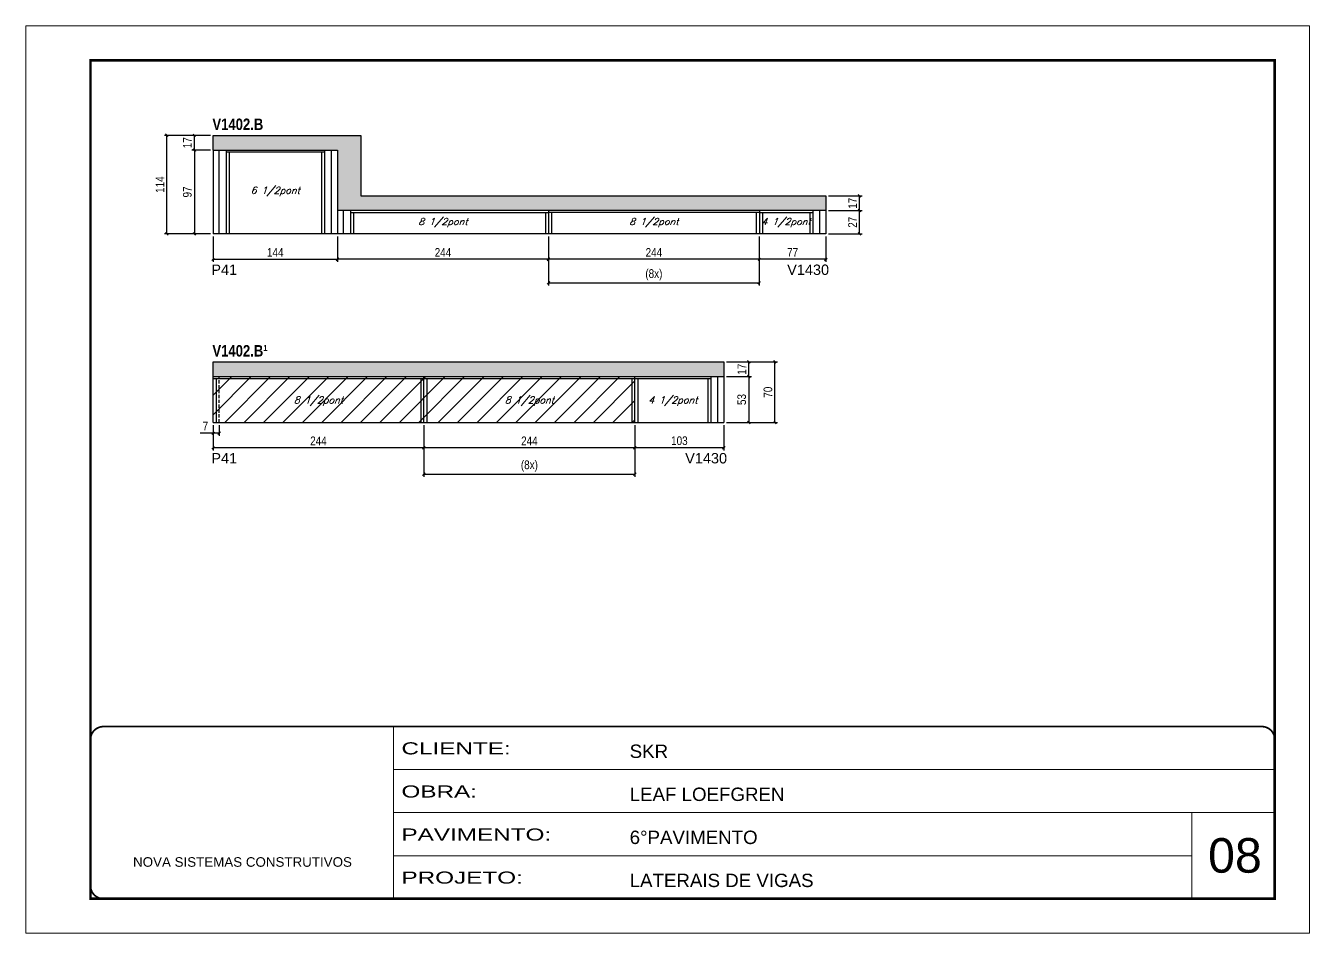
# Model space of a CAD drawing. Extents: x 3309 to 9563, y -2522 to 14608.
# Drawn here: x 8078 to 9563, y 12409 to 13459 of the extents above; entities that cross this region are included whole.
import ezdxf

# ---------------------------------------------------------------- set-up
doc = ezdxf.new("R2010")
doc.units = 0
for name, pattern in [('CONTINUO', [0]), ('DASHED', [0.75, 0.5, -0.25]), ('HIDDEN', [0.375, 0.25, -0.125])]:
    doc.linetypes.add(name, pattern=pattern)
for name, color, linetype in [('5', 5, 'Continuous'), ('COTA', 241, 'Continuous'), ('NOMENCLATURA', 7, 'Continuous'), ('Painéis', 200, 'Continuous'), ('SARR_2.2x7', 40, 'Continuous'), ('SARR_3.5x7', 81, 'Continuous'), ('texto', 7, 'Continuous')]:
    doc.layers.add(name, color=color, linetype=linetype)
for name, color, linetype, lineweight in [('CARIMBO', 255, 'Continuous', 9), ('Folhas', 255, 'Continuous', 9), ('Hachura', 251, 'Continuous', 9), ('SARRAFO DE PRESSAO', 251, 'DASHED', 9)]:
    doc.layers.add(name, color=color, linetype=linetype, lineweight=lineweight)
doc.styles.add('ARIAL', font='arial.ttf')
doc.styles.add('COTA TECNICA', font='techl___.ttf', dxfattribs={"height": 10})
doc.styles.add('Romans', font='romans.shx')
doc.styles.get("Standard").update_dxf_attribs({"font": 'arial.ttf'})
doc.styles.add('TECNICA', font='techb___.ttf', dxfattribs={"height": 10})
doc.styles.add('Tecnologia', font='')
doc.styles.get('Tecnologia').set_extended_font_data('Forgotten Futurist')
doc.dimstyles.new('PAINEL', dxfattribs={"dimtxt": 10, "dimasz": 3, "dimexe": 3, "dimexo": 3, "dimgap": 3, "dimtad": 1, "dimdec": 1, "dimzin": 12, "dimdsep": 46, "dimtxsty": 'COTA TECNICA', "dimblk1": 'OBLIQUE', "dimblk2": 'OBLIQUE', "dimsah": 1, "dimcen": 0.9, "dimclrd": 4, "dimclre": 4, "dimclrt": 240, "dimadec": 1, "dimazin": 3, "dimtfac": 1, "dimtdec": 1, "dimtmove": 0, "dimatfit": 3, "dimfxl": 1, "dimtolj": 1, "dimtzin": 12, "dimarcsym": 0})

# ---------------------------------------------------------------- blocks, each defined once
blk = doc.blocks.new('9999999999')
at = {"color": 30, "linetype": 'CONTINUO'}
for p, q in [((98564.6, 34230.2), (98564.6, 34429.4)), ((98564.6, 34379.6), (99584, 34379.6)), ((98564.6, 34329.8), (99488, 34329.8)), ((99584, 34329.8), (99488, 34329.8)), ((99488, 34329.8), (99488, 34230.2)), ((98564.6, 34280), (99488, 34280))]:
    blk.add_line(p, q, dxfattribs=at)
at = {"color": 30, "linetype": 'CONTINUO', "const_width": 2}
blk.add_lwpolyline([(99584, 34230.2), (99584, 34414.4, 0.414214), (99569, 34429.4), (98229, 34429.4, 0.414214), (98214, 34414.4), (98214, 34245.2, 0.414214), (98229, 34230.2), (99584, 34230.2)], format="xyb", dxfattribs=at)
at = {"layer": 'Folhas'}
blk.add_lwpolyline([(98139, 34190.2), (99624, 34190.2), (99624, 35240.2), (98139, 35240.2)], close=True, dxfattribs=at)
at = {"layer": 'Folhas', "color": 30, "const_width": 3}
blk.add_lwpolyline([(98214, 34230.2), (99584, 34230.2), (99584, 35200.2), (98214, 35200.2)], close=True, dxfattribs=at)
at = {"color": 7, "linetype": 'Continuous', "ltscale": 5, "style": 'ARIAL'}
for s, height, p in [('SKR', 15.48, (98837.7, 34393.1)), ('LEAF LOEFGREN', 15.483, (98837.7, 34343.3)), ('6°PAVIMENTO', 15.483, (98837.7, 34293.5)), ('NOVA SISTEMAS CONSTRUTIVOS', 11.059, (98263.2, 34267.2)), ('LATERAIS DE VIGAS', 15.483, (98837.7, 34243.7))]:
    blk.add_text(s, height=height, dxfattribs=at).set_placement(p)
at = {"layer": 'Folhas', "color": 7, "style": 'Tecnologia', "width": 1.5}
for s, p in [('CLIENTE:', (98573.7, 34397.2)), ('OBRA:', (98573.7, 34347.3)), ('PAVIMENTO:', (98573.7, 34297.5)), ('PROJETO:', (98573.7, 34247.7))]:
    blk.add_text(s, height=14, dxfattribs=at).set_placement(p)
blk = doc.blocks.new('_Oblique')
at = {"color": 0, "linetype": 'ByBlock', "lineweight": -2}
blk.add_line((-0.5, -0.5), (0.5, 0.5), dxfattribs=at)
blk = doc.blocks.new('*D1690')
at = {"layer": 'COTA', "color": 4, "lineweight": -2, "transparency": 16777216}
for p, q in [((8291.6, 13315.4), (8270, 13315.4)), ((8273, 13315.4), (8273, 13218.4)), ((8291.6, 13218.4), (8270, 13218.4))]:
    blk.add_line(p, q, dxfattribs=at)
at = {"layer": 'Defpoints', "color": 0, "transparency": 16777216}
for p in [(8294.6, 13315.4), (8273, 13218.4), (8294.6, 13218.4)]:
    blk.add_point(p, dxfattribs=at)
at = {"layer": 'COTA', "color": 4, "lineweight": -2, "transparency": 16777216, "xscale": 3, "yscale": 3, "zscale": 3}
for p, rotation in [((8273, 13315.4), 90), ((8273, 13218.4), 270)]:
    blk.add_blockref('_Oblique', p, dxfattribs=dict(at, rotation=rotation))
at = {"layer": 'COTA', "color": 240, "transparency": 16777216, "insert": (8264.9, 13266.9), "char_height": 10, "attachment_point": 5, "rotation": 90, "style": 'COTA TECNICA'}
blk.add_mtext('\\A1;97', dxfattribs=at)
blk = doc.blocks.new('*D1691')
at = {"layer": 'COTA', "color": 4, "lineweight": -2, "transparency": 16777216}
for p, q in [((8291.6, 13332.4), (8270, 13332.4)), ((8273, 13315.4), (8273, 13332.4)), ((8291.6, 13315.4), (8270, 13315.4))]:
    blk.add_line(p, q, dxfattribs=at)
at = {"layer": 'Defpoints', "color": 0, "transparency": 16777216}
for p in [(8273, 13332.4), (8294.6, 13332.4), (8294.6, 13315.4)]:
    blk.add_point(p, dxfattribs=at)
at = {"layer": 'COTA', "color": 4, "lineweight": -2, "transparency": 16777216, "xscale": 3, "yscale": 3, "zscale": 3}
for p, rotation in [((8273, 13332.4), 90), ((8273, 13315.4), 270)]:
    blk.add_blockref('_Oblique', p, dxfattribs=dict(at, rotation=rotation))
at = {"layer": 'COTA', "color": 240, "transparency": 16777216, "insert": (8264.9, 13323.9), "char_height": 10, "attachment_point": 5, "rotation": 90, "style": 'COTA TECNICA'}
blk.add_mtext('\\A1;17', dxfattribs=at)
blk = doc.blocks.new('*D1692')
at = {"layer": 'COTA', "color": 4, "lineweight": -2, "transparency": 16777216}
for p, q in [((8926.6, 13215.4), (8926.6, 13186)), ((9003.6, 13215.4), (9003.6, 13186)), ((9003.6, 13189), (8926.6, 13189))]:
    blk.add_line(p, q, dxfattribs=at)
at = {"layer": 'Defpoints', "color": 0, "transparency": 16777216}
for p in [(8926.6, 13218.4), (9003.6, 13218.4), (8926.6, 13189)]:
    blk.add_point(p, dxfattribs=at)
at = {"layer": 'COTA', "color": 4, "lineweight": -2, "transparency": 16777216, "xscale": 3, "yscale": 3, "zscale": 3, "rotation": 180}
blk.add_blockref('_Oblique', (8926.6, 13189), dxfattribs=at)
at = {"layer": 'COTA', "color": 4, "lineweight": -2, "transparency": 16777216, "xscale": 3, "yscale": 3, "zscale": 3}
blk.add_blockref('_Oblique', (9003.6, 13189), dxfattribs=at)
at = {"layer": 'COTA', "color": 240, "transparency": 16777216, "insert": (8965.1, 13197), "char_height": 10, "attachment_point": 5, "style": 'COTA TECNICA'}
blk.add_mtext('\\A1;77', dxfattribs=at)
blk = doc.blocks.new('*D1693')
at = {"layer": 'COTA', "color": 4, "lineweight": -2, "transparency": 16777216}
for p, q in [((8438.6, 13215.4), (8438.6, 13186)), ((8682.6, 13215.4), (8682.6, 13186)), ((8682.6, 13189), (8438.6, 13189))]:
    blk.add_line(p, q, dxfattribs=at)
at = {"layer": 'Defpoints', "color": 0, "transparency": 16777216}
for p in [(8438.6, 13218.4), (8682.6, 13218.4), (8438.6, 13189)]:
    blk.add_point(p, dxfattribs=at)
at = {"layer": 'COTA', "color": 4, "lineweight": -2, "transparency": 16777216, "xscale": 3, "yscale": 3, "zscale": 3, "rotation": 180}
blk.add_blockref('_Oblique', (8438.6, 13189), dxfattribs=at)
at = {"layer": 'COTA', "color": 4, "lineweight": -2, "transparency": 16777216, "xscale": 3, "yscale": 3, "zscale": 3}
blk.add_blockref('_Oblique', (8682.6, 13189), dxfattribs=at)
at = {"layer": 'COTA', "color": 240, "transparency": 16777216, "insert": (8560.6, 13197), "char_height": 10, "attachment_point": 5, "style": 'COTA TECNICA'}
blk.add_mtext('\\A1;244', dxfattribs=at)
blk = doc.blocks.new('*D1694')
at = {"layer": 'COTA', "color": 4, "lineweight": -2, "transparency": 16777216}
for p, q in [((8682.6, 13215.4), (8682.6, 13186)), ((8926.6, 13215.4), (8926.6, 13186)), ((8926.6, 13189), (8682.6, 13189))]:
    blk.add_line(p, q, dxfattribs=at)
at = {"layer": 'Defpoints', "color": 0, "transparency": 16777216}
for p in [(8682.6, 13218.4), (8926.6, 13218.4), (8682.6, 13189)]:
    blk.add_point(p, dxfattribs=at)
at = {"layer": 'COTA', "color": 4, "lineweight": -2, "transparency": 16777216, "xscale": 3, "yscale": 3, "zscale": 3, "rotation": 180}
blk.add_blockref('_Oblique', (8682.6, 13189), dxfattribs=at)
at = {"layer": 'COTA', "color": 4, "lineweight": -2, "transparency": 16777216, "xscale": 3, "yscale": 3, "zscale": 3}
blk.add_blockref('_Oblique', (8926.6, 13189), dxfattribs=at)
at = {"layer": 'COTA', "color": 240, "transparency": 16777216, "insert": (8804.6, 13197), "char_height": 10, "attachment_point": 5, "style": 'COTA TECNICA'}
blk.add_mtext('\\A1;244', dxfattribs=at)
blk = doc.blocks.new('*D1695')
at = {"layer": 'COTA', "color": 4, "lineweight": -2, "transparency": 16777216}
for p, q in [((8682.6, 13215.4), (8682.6, 13158.8)), ((8926.6, 13215.4), (8926.6, 13158.8)), ((8682.6, 13161.8), (8926.6, 13161.8))]:
    blk.add_line(p, q, dxfattribs=at)
at = {"layer": 'Defpoints', "color": 0, "transparency": 16777216}
for p in [(8682.6, 13218.4), (8926.6, 13218.4), (8926.6, 13161.8)]:
    blk.add_point(p, dxfattribs=at)
at = {"layer": 'COTA', "color": 4, "lineweight": -2, "transparency": 16777216, "xscale": 3, "yscale": 3, "zscale": 3, "rotation": 180}
blk.add_blockref('_Oblique', (8682.6, 13161.8), dxfattribs=at)
at = {"layer": 'COTA', "color": 4, "lineweight": -2, "transparency": 16777216, "xscale": 3, "yscale": 3, "zscale": 3}
blk.add_blockref('_Oblique', (8926.6, 13161.8), dxfattribs=at)
at = {"layer": 'COTA', "color": 240, "transparency": 16777216, "insert": (8804.6, 13171), "char_height": 10, "attachment_point": 5, "style": 'COTA TECNICA'}
blk.add_mtext('\\A1;(8x)', dxfattribs=at)
blk = doc.blocks.new('*D1696')
at = {"layer": 'COTA', "color": 4, "lineweight": -2, "transparency": 16777216}
for p, q in [((8294.6, 13215.4), (8294.6, 13186)), ((8438.6, 13215.4), (8438.6, 13186)), ((8294.6, 13189), (8438.6, 13189))]:
    blk.add_line(p, q, dxfattribs=at)
at = {"layer": 'Defpoints', "color": 0, "transparency": 16777216}
for p in [(8294.6, 13218.4), (8438.6, 13218.4), (8438.6, 13189)]:
    blk.add_point(p, dxfattribs=at)
at = {"layer": 'COTA', "color": 4, "lineweight": -2, "transparency": 16777216, "xscale": 3, "yscale": 3, "zscale": 3, "rotation": 180}
blk.add_blockref('_Oblique', (8294.6, 13189), dxfattribs=at)
at = {"layer": 'COTA', "color": 4, "lineweight": -2, "transparency": 16777216, "xscale": 3, "yscale": 3, "zscale": 3}
blk.add_blockref('_Oblique', (8438.6, 13189), dxfattribs=at)
at = {"layer": 'COTA', "color": 240, "transparency": 16777216, "insert": (8366.6, 13197), "char_height": 10, "attachment_point": 5, "style": 'COTA TECNICA'}
blk.add_mtext('\\A1;144', dxfattribs=at)
blk = doc.blocks.new('*D1697')
at = {"layer": 'COTA', "color": 4, "lineweight": -2, "transparency": 16777216}
for p, q in [((9006.6, 13245.4), (9045.6, 13245.4)), ((9042.6, 13218.4), (9042.6, 13245.4)), ((9006.6, 13218.4), (9045.6, 13218.4))]:
    blk.add_line(p, q, dxfattribs=at)
at = {"layer": 'Defpoints', "color": 0, "transparency": 16777216}
for p in [(9003.6, 13245.4), (9042.6, 13245.4), (9003.6, 13218.4)]:
    blk.add_point(p, dxfattribs=at)
at = {"layer": 'COTA', "color": 4, "lineweight": -2, "transparency": 16777216, "xscale": 3, "yscale": 3, "zscale": 3}
for p, rotation in [((9042.6, 13245.4), 90), ((9042.6, 13218.4), 270)]:
    blk.add_blockref('_Oblique', p, dxfattribs=dict(at, rotation=rotation))
at = {"layer": 'COTA', "color": 240, "transparency": 16777216, "insert": (9034.5, 13231.9), "char_height": 10, "attachment_point": 5, "rotation": 90, "style": 'COTA TECNICA'}
blk.add_mtext('\\A1;27', dxfattribs=at)
blk = doc.blocks.new('*D1698')
at = {"layer": 'COTA', "color": 4, "lineweight": -2, "transparency": 16777216}
for p, q in [((9006.6, 13262.4), (9045.6, 13262.4)), ((9042.6, 13245.4), (9042.6, 13262.4)), ((9006.6, 13245.4), (9045.6, 13245.4))]:
    blk.add_line(p, q, dxfattribs=at)
at = {"layer": 'Defpoints', "color": 0, "transparency": 16777216}
for p in [(9003.6, 13262.4), (9042.6, 13262.4), (9003.6, 13245.4)]:
    blk.add_point(p, dxfattribs=at)
at = {"layer": 'COTA', "color": 4, "lineweight": -2, "transparency": 16777216, "xscale": 3, "yscale": 3, "zscale": 3}
for p, rotation in [((9042.6, 13262.4), 90), ((9042.6, 13245.4), 270)]:
    blk.add_blockref('_Oblique', p, dxfattribs=dict(at, rotation=rotation))
at = {"layer": 'COTA', "color": 240, "transparency": 16777216, "insert": (9034.5, 13253.9), "char_height": 10, "attachment_point": 5, "rotation": 90, "style": 'COTA TECNICA'}
blk.add_mtext('\\A1;17', dxfattribs=at)
blk = doc.blocks.new('*D1699')
at = {"layer": 'COTA', "color": 4, "lineweight": -2, "transparency": 16777216}
for p, q in [((8782.6, 12997.3), (8782.6, 12967.9)), ((8885.6, 12997.3), (8885.6, 12967.9)), ((8885.6, 12970.9), (8782.6, 12970.9))]:
    blk.add_line(p, q, dxfattribs=at)
at = {"layer": 'Defpoints', "color": 0, "transparency": 16777216}
for p in [(8782.6, 13000.3), (8885.6, 13000.3), (8782.6, 12970.9)]:
    blk.add_point(p, dxfattribs=at)
at = {"layer": 'COTA', "color": 4, "lineweight": -2, "transparency": 16777216, "xscale": 3, "yscale": 3, "zscale": 3, "rotation": 180}
blk.add_blockref('_Oblique', (8782.6, 12970.9), dxfattribs=at)
at = {"layer": 'COTA', "color": 4, "lineweight": -2, "transparency": 16777216, "xscale": 3, "yscale": 3, "zscale": 3}
blk.add_blockref('_Oblique', (8885.6, 12970.9), dxfattribs=at)
at = {"layer": 'COTA', "color": 240, "transparency": 16777216, "insert": (8834.1, 12979.1), "char_height": 10, "attachment_point": 5, "style": 'COTA TECNICA'}
blk.add_mtext('\\A1;103', dxfattribs=at)
blk = doc.blocks.new('*D1700')
at = {"layer": 'COTA', "color": 4, "lineweight": -2, "transparency": 16777216}
for p, q in [((8294.6, 12997.3), (8294.6, 12967.9)), ((8538.6, 12997.3), (8538.6, 12967.9)), ((8538.6, 12970.9), (8294.6, 12970.9))]:
    blk.add_line(p, q, dxfattribs=at)
at = {"layer": 'Defpoints', "color": 0, "transparency": 16777216}
for p in [(8294.6, 13000.3), (8538.6, 13000.3), (8294.6, 12970.9)]:
    blk.add_point(p, dxfattribs=at)
at = {"layer": 'COTA', "color": 4, "lineweight": -2, "transparency": 16777216, "xscale": 3, "yscale": 3, "zscale": 3, "rotation": 180}
blk.add_blockref('_Oblique', (8294.6, 12970.9), dxfattribs=at)
at = {"layer": 'COTA', "color": 4, "lineweight": -2, "transparency": 16777216, "xscale": 3, "yscale": 3, "zscale": 3}
blk.add_blockref('_Oblique', (8538.6, 12970.9), dxfattribs=at)
at = {"layer": 'COTA', "color": 240, "transparency": 16777216, "insert": (8416.6, 12979), "char_height": 10, "attachment_point": 5, "style": 'COTA TECNICA'}
blk.add_mtext('\\A1;244', dxfattribs=at)
blk = doc.blocks.new('*D1701')
at = {"layer": 'COTA', "color": 4, "lineweight": -2, "transparency": 16777216}
for p, q in [((8538.6, 12997.3), (8538.6, 12967.9)), ((8782.6, 12997.3), (8782.6, 12967.9)), ((8782.6, 12970.9), (8538.6, 12970.9))]:
    blk.add_line(p, q, dxfattribs=at)
at = {"layer": 'Defpoints', "color": 0, "transparency": 16777216}
for p in [(8538.6, 13000.3), (8782.6, 13000.3), (8538.6, 12970.9)]:
    blk.add_point(p, dxfattribs=at)
at = {"layer": 'COTA', "color": 4, "lineweight": -2, "transparency": 16777216, "xscale": 3, "yscale": 3, "zscale": 3, "rotation": 180}
blk.add_blockref('_Oblique', (8538.6, 12970.9), dxfattribs=at)
at = {"layer": 'COTA', "color": 4, "lineweight": -2, "transparency": 16777216, "xscale": 3, "yscale": 3, "zscale": 3}
blk.add_blockref('_Oblique', (8782.6, 12970.9), dxfattribs=at)
at = {"layer": 'COTA', "color": 240, "transparency": 16777216, "insert": (8660.6, 12979), "char_height": 10, "attachment_point": 5, "style": 'COTA TECNICA'}
blk.add_mtext('\\A1;244', dxfattribs=at)
blk = doc.blocks.new('*D1703')
at = {"layer": 'COTA', "color": 4, "lineweight": -2, "transparency": 16777216}
for p, q in [((8888.6, 13070.3), (8947.7, 13070.3)), ((8944.7, 13000.3), (8944.7, 13070.3)), ((8888.6, 13000.3), (8947.7, 13000.3))]:
    blk.add_line(p, q, dxfattribs=at)
at = {"layer": 'Defpoints', "color": 0, "transparency": 16777216}
for p in [(8885.6, 13070.3), (8944.7, 13070.3), (8885.6, 13000.3)]:
    blk.add_point(p, dxfattribs=at)
at = {"layer": 'COTA', "color": 4, "lineweight": -2, "transparency": 16777216, "xscale": 3, "yscale": 3, "zscale": 3}
for p, rotation in [((8944.7, 13070.3), 90), ((8944.7, 13000.3), 270)]:
    blk.add_blockref('_Oblique', p, dxfattribs=dict(at, rotation=rotation))
at = {"layer": 'COTA', "color": 240, "transparency": 16777216, "insert": (8936.6, 13035.3), "char_height": 10, "attachment_point": 5, "rotation": 90, "style": 'COTA TECNICA'}
blk.add_mtext('\\A1;70', dxfattribs=at)
blk = doc.blocks.new('*D1704')
at = {"layer": 'COTA', "color": 4, "lineweight": -2, "transparency": 16777216}
for p, q in [((8888.6, 13053.3), (8917.4, 13053.3)), ((8914.4, 13053.3), (8914.4, 13000.3)), ((8888.6, 13000.3), (8917.4, 13000.3))]:
    blk.add_line(p, q, dxfattribs=at)
at = {"layer": 'Defpoints', "color": 0, "transparency": 16777216}
for p in [(8885.6, 13053.3), (8885.6, 13000.3), (8914.4, 13000.3)]:
    blk.add_point(p, dxfattribs=at)
at = {"layer": 'COTA', "color": 4, "lineweight": -2, "transparency": 16777216, "xscale": 3, "yscale": 3, "zscale": 3}
for p, rotation in [((8914.4, 13053.3), 90), ((8914.4, 13000.3), 270)]:
    blk.add_blockref('_Oblique', p, dxfattribs=dict(at, rotation=rotation))
at = {"layer": 'COTA', "color": 240, "transparency": 16777216, "insert": (8906.2, 13026.8), "char_height": 10, "attachment_point": 5, "rotation": 90, "style": 'COTA TECNICA'}
blk.add_mtext('\\A1;53', dxfattribs=at)
blk = doc.blocks.new('*D1702')
at = {"layer": 'COTA', "color": 4, "lineweight": -2, "transparency": 16777216}
for p, q in [((8888.6, 13070.3), (8917.4, 13070.3)), ((8914.4, 13053.3), (8914.4, 13070.3)), ((8888.6, 13053.3), (8917.4, 13053.3))]:
    blk.add_line(p, q, dxfattribs=at)
at = {"layer": 'Defpoints', "color": 0, "transparency": 16777216}
for p in [(8885.6, 13070.3), (8914.4, 13070.3), (8885.6, 13053.3)]:
    blk.add_point(p, dxfattribs=at)
at = {"layer": 'COTA', "color": 4, "lineweight": -2, "transparency": 16777216, "xscale": 3, "yscale": 3, "zscale": 3}
for p, rotation in [((8914.4, 13070.3), 90), ((8914.4, 13053.3), 270)]:
    blk.add_blockref('_Oblique', p, dxfattribs=dict(at, rotation=rotation))
at = {"layer": 'COTA', "color": 240, "transparency": 16777216, "insert": (8906.4, 13061.8), "char_height": 10, "attachment_point": 5, "rotation": 90, "style": 'COTA TECNICA'}
blk.add_mtext('\\A1;17', dxfattribs=at)
blk = doc.blocks.new('*D1705')
at = {"layer": 'COTA', "color": 4, "lineweight": -2, "transparency": 16777216}
for p, q in [((8294.6, 12997.3), (8294.6, 12984.9)), ((8301.6, 12997.3), (8301.6, 12984.9)), ((8294.6, 12987.9), (8279.9, 12987.9)), ((8301.6, 12987.9), (8294.6, 12987.9))]:
    blk.add_line(p, q, dxfattribs=at)
at = {"layer": 'Defpoints', "color": 0, "transparency": 16777216}
for p in [(8294.6, 13000.3), (8301.6, 13000.3), (8294.6, 12987.9)]:
    blk.add_point(p, dxfattribs=at)
at = {"layer": 'COTA', "color": 4, "lineweight": -2, "transparency": 16777216, "xscale": 3, "yscale": 3, "zscale": 3, "rotation": 180}
blk.add_blockref('_Oblique', (8294.6, 12987.9), dxfattribs=at)
at = {"layer": 'COTA', "color": 4, "lineweight": -2, "transparency": 16777216, "xscale": 3, "yscale": 3, "zscale": 3}
blk.add_blockref('_Oblique', (8301.6, 12987.9), dxfattribs=at)
at = {"layer": 'COTA', "color": 240, "transparency": 16777216, "insert": (8285.8, 12996), "char_height": 10, "attachment_point": 5, "style": 'COTA TECNICA'}
blk.add_mtext('\\A1;7', dxfattribs=at)
blk = doc.blocks.new('*D1706')
at = {"layer": 'COTA', "color": 4, "lineweight": -2, "transparency": 16777216}
for p, q in [((8538.6, 12997.3), (8538.6, 12937.5)), ((8782.6, 12997.3), (8782.6, 12937.5)), ((8538.6, 12940.5), (8782.6, 12940.5))]:
    blk.add_line(p, q, dxfattribs=at)
at = {"layer": 'Defpoints', "color": 0, "transparency": 16777216}
for p in [(8538.6, 13000.3), (8782.6, 13000.3), (8782.6, 12940.5)]:
    blk.add_point(p, dxfattribs=at)
at = {"layer": 'COTA', "color": 4, "lineweight": -2, "transparency": 16777216, "xscale": 3, "yscale": 3, "zscale": 3, "rotation": 180}
blk.add_blockref('_Oblique', (8538.6, 12940.5), dxfattribs=at)
at = {"layer": 'COTA', "color": 4, "lineweight": -2, "transparency": 16777216, "xscale": 3, "yscale": 3, "zscale": 3}
blk.add_blockref('_Oblique', (8782.6, 12940.5), dxfattribs=at)
at = {"layer": 'COTA', "color": 240, "transparency": 16777216, "insert": (8660.6, 12949.8), "char_height": 10, "attachment_point": 5, "style": 'COTA TECNICA'}
blk.add_mtext('\\A1;(8x)', dxfattribs=at)
blk = doc.blocks.new('*D1862')
at = {"layer": 'COTA', "color": 4, "lineweight": -2, "transparency": 16777216}
for p, q in [((8291.6, 13332.4), (8238.3, 13332.4)), ((8241.3, 13218.4), (8241.3, 13332.4)), ((8291.6, 13218.4), (8238.3, 13218.4))]:
    blk.add_line(p, q, dxfattribs=at)
at = {"layer": 'Defpoints', "color": 0, "transparency": 16777216}
for p in [(8241.3, 13332.4), (8294.6, 13332.4), (8294.6, 13218.4)]:
    blk.add_point(p, dxfattribs=at)
at = {"layer": 'COTA', "color": 4, "lineweight": -2, "transparency": 16777216, "xscale": 3, "yscale": 3, "zscale": 3}
for p, rotation in [((8241.3, 13332.4), 90), ((8241.3, 13218.4), 270)]:
    blk.add_blockref('_Oblique', p, dxfattribs=dict(at, rotation=rotation))
at = {"layer": 'COTA', "color": 240, "transparency": 16777216, "insert": (8233.3, 13275.4), "char_height": 10, "attachment_point": 5, "rotation": 90, "style": 'COTA TECNICA'}
blk.add_mtext('\\A1;114', dxfattribs=at)

msp = doc.modelspace()

# ---------------------------------------------------------------- hatches: boundary and pattern name
at = {"layer": 'COTA'}
h = msp.add_hatch(dxfattribs=at)
h.set_pattern_fill('AR-CONC', color=256, scale=0.03)
h.paths.add_polyline_path([(9003.62, 13245.38), (9003.62, 13262.38), (8465.62, 13262.38), (8465.62, 13332.38), (8294.62, 13332.38), (8294.62, 13315.38), (8438.62, 13315.38), (8438.62, 13245.38)])
h = msp.add_hatch(dxfattribs=at)
h.set_pattern_fill('AR-CONC', color=256, scale=0.03)
h.set_pattern_definition([(50, (2930.623, 167.7674), (5.46554, -0.4781726), [0.5715, -6.2865]), (355, (2930.623, 167.7674), (-1.0573026, 5.7317054), [0.4572, -5.0292175]), (100.451445, (2931.0784, 167.7276), (4.4082374, 5.2535326), [0.4857003, -5.3427073]), (46.1842, (2930.623, 169.2914), (8.1323712, -1.2612698), [0.85725, -9.42975]), (96.63556, (2931.301, 169.186), (7.122124, 7.4227837), [0.7285507, -8.0140682]), (351.18415, (2930.623, 169.291), (7.122124, 7.4227837), [0.685799, -7.543792]), (21, (2931.385, 168.9104), (4.5484317, -3.067956), [0.5715, -6.2865]), (326, (2931.385, 168.9104), (1.8540609, 5.525639), [0.4572, -5.0292]), (71.451445, (2931.764, 168.655), (6.4024926, 2.457683), [0.4857003, -5.3426981]), (37.5, (2930.623, 167.7674), (0.0926581, 2.53665117), [0, -4.96824, 0, -5.1054, 0, -5.04825]), (7.5, (2930.623, 167.7674), (2.0045899, 3.00541724), [0, -2.91084, 0, -4.85394, 0, -1.92405]), (327.5, (2928.9237, 167.7674), (4.06771786, -0.17186232), [0, -1.905, 0, -5.9436, 0, -7.8867]), (317.5, (2928.1617, 167.7674), (4.4438754, 0.7627947), [0, -2.4765, 0, -3.94716, 0, -5.6007])])
h.paths.add_polyline_path([(8885.62, 13053.32), (8885.62, 13070.32), (8294.62, 13070.32), (8294.62, 13053.32)])
at = {"layer": 'Hachura'}
h = msp.add_hatch(dxfattribs=at)
h.set_pattern_fill('ANSI31', color=256, scale=5)
h.paths.add_polyline_path([(8294.62, 13053.32), (8294.62, 13000.32), (8538.62, 13000.32), (8538.62, 13053.32)])
h.paths.add_polyline_path([(8538.62, 13053.32), (8538.62, 13000.32), (8782.62, 13000.32), (8782.62, 13053.32)])

# ---------------------------------------------------------------- linework, layer by layer
at = {"layer": 'COTA'}
for p, q in [((8294.62, 13315.38), (8294.62, 13332.38)), ((8294.62, 13332.38), (8465.62, 13332.38)), ((8465.62, 13332.38), (8465.62, 13262.38)), ((8465.62, 13262.38), (9003.62, 13262.38)), ((9003.62, 13262.38), (9003.62, 13245.38)), ((8294.62, 13053.32), (8294.62, 13070.32)), ((8294.62, 13070.32), (8885.62, 13070.32)), ((8885.62, 13070.32), (8885.62, 13053.32))]:
    msp.add_line(p, q, dxfattribs=at)
at = {"layer": 'Painéis', "linetype": 'ByBlock'}
for p, q in [((8294.62, 13315.38), (8294.62, 13218.38)), ((8294.62, 13315.38), (8438.62, 13315.38)), ((8438.62, 13315.38), (8438.62, 13218.38)), ((9003.62, 13245.38), (8438.62, 13245.38)), ((8682.62, 13245.38), (8682.62, 13218.38)), ((8926.62, 13245.38), (8926.62, 13218.38)), ((9003.62, 13245.38), (9003.62, 13218.38)), ((9003.62, 13218.38), (8294.62, 13218.38)), ((8294.62, 13000.32), (8294.62, 13053.32)), ((8294.62, 13053.32), (8885.62, 13053.32)), ((8538.62, 13000.32), (8538.62, 13053.32)), ((8782.62, 13000.32), (8782.62, 13053.32)), ((8885.62, 13053.32), (8885.62, 13000.32)), ((8294.62, 13000.32), (8885.62, 13000.32))]:
    msp.add_line(p, q, dxfattribs=at)
at = {"layer": 'SARR_2.2x7', "linetype": 'Continuous'}
for p, q in [((8301.62, 13218.38), (8301.62, 13315.38)), ((8309.62, 13313.18), (8423.62, 13313.18)), ((8431.62, 13218.38), (8431.62, 13315.38)), ((8445.62, 13218.38), (8445.62, 13245.38)), ((8453.62, 13243.18), (8682.62, 13243.18)), ((8926.62, 13243.18), (8682.62, 13243.18)), ((8926.62, 13243.18), (8988.62, 13243.18)), ((8996.62, 13218.38), (8996.62, 13245.38)), ((8878.62, 13000.32), (8878.62, 13053.32)), ((8294.62, 13051.12), (8538.62, 13051.12)), ((8538.62, 13051.12), (8782.62, 13051.12)), ((8782.62, 13051.12), (8870.62, 13051.12))]:
    msp.add_line(p, q, dxfattribs=at)
at = {"layer": 'SARR_2.2x7', "linetype": 'HIDDEN', "ltscale": 15}
msp.add_line((8301.62, 13000.32), (8301.62, 13053.32), dxfattribs=at)
at = {"layer": 'SARR_3.5x7'}
for p, q in [((8309.62, 13315.38), (8309.62, 13218.38)), ((8313.12, 13313.18), (8313.12, 13218.38)), ((8420.12, 13313.18), (8420.12, 13218.38)), ((8423.62, 13315.38), (8423.62, 13218.38)), ((8453.62, 13245.38), (8453.62, 13218.38)), ((8457.12, 13243.18), (8457.12, 13218.38)), ((8679.12, 13243.18), (8679.12, 13218.38)), ((8686.12, 13243.18), (8686.12, 13218.38)), ((8923.12, 13243.18), (8923.12, 13218.38)), ((8930.12, 13243.18), (8930.12, 13218.38)), ((8985.12, 13243.18), (8985.12, 13218.38)), ((8988.62, 13245.38), (8988.62, 13218.38)), ((8870.62, 13053.32), (8870.62, 13000.32)), ((8298.12, 13051.12), (8298.12, 13000.32)), ((8535.12, 13051.12), (8535.12, 13000.32)), ((8542.12, 13051.12), (8542.12, 13000.32)), ((8779.12, 13051.12), (8779.12, 13000.32)), ((8786.12, 13051.12), (8786.12, 13000.32)), ((8867.12, 13051.12), (8867.12, 13000.32))]:
    msp.add_line(p, q, dxfattribs=at)

# ---------------------------------------------------------------- block references
at = {"layer": 'SARRAFO DE PRESSAO', "color": 6, "linetype": 'ByBlock'}
msp.add_blockref('9999999999', (-90061.11, -21780.92), dxfattribs=at)

# ---------------------------------------------------------------- texts
at = {"layer": '5', "linetype": 'Continuous'}
for s, p in [('P41', (8292.67, 13170.96)), ('V1430', (8958.81, 13170.96)), ('P41', (8292.67, 12952.9)), ('V1430', (8840.81, 12952.9))]:
    msp.add_text(s, height=12, rotation=359.99996, dxfattribs=at).set_placement(p)
at = {"layer": 'CARIMBO', "style": 'ARIAL'}
msp.add_text('08', height=40, dxfattribs=at).set_placement((9445.73, 12479.43))
at = {"layer": 'NOMENCLATURA', "style": 'TECNICA'}
for s, p in [('V1402.B', (8293.91, 13338.62)), ('V1402.B¹', (8293.91, 13076.56))]:
    msp.add_text(s, height=13.2, dxfattribs=at).set_placement(p)
at = {"layer": 'texto', "color": 2, "char_height": 8, "attachment_point": 5, "style": 'Romans'}
for s, insert in [('{\\Q19;\\C256;6 1/2pont}', (8366.62, 13267.38)), ('{\\Q19;\\C256;8 1/2pont}', (8560.62, 13231.38)), ('{\\Q19;\\C256;8 1/2pont}', (8804.62, 13231.38)), ('{\\Q19;\\C256;4 1/2pont}', (8957.62, 13231.38)), ('{\\Q19;\\C256;8 1/2pont}', (8416.62, 13024.82)), ('{\\Q19;\\C256;8 1/2pont}', (8660.62, 13024.82)), ('{\\Q19;\\C256;4 1/2pont}', (8826.62, 13024.82))]:
    msp.add_mtext(s, dxfattribs=dict(at, insert=insert))

# ---------------------------------------------------------------- dimensions: what is measured, and where the dimension line sits
at = {"layer": 'COTA'}
for base, p1, p2, angle, picture, middle in [((8241.34, 13332.38), (8294.62, 13218.38), (8294.62, 13332.38), 90, '*D1862', (8233.27, 13275.38)), ((8272.98, 13332.38), (8294.62, 13315.38), (8294.62, 13332.38), 90, '*D1691', (8264.91, 13323.88)), ((8272.98, 13218.38), (8294.62, 13315.38), (8294.62, 13218.38), 90, '*D1690', (8264.88, 13266.88)), ((9042.59, 13262.38), (9003.62, 13245.38), (9003.62, 13262.38), 90, '*D1698', (9034.52, 13253.88)), ((9042.59, 13245.38), (9003.62, 13218.38), (9003.62, 13245.38), 90, '*D1697', (9034.52, 13231.88)), ((8682.62, 13188.97), (8926.62, 13218.38), (8682.62, 13218.38), 180, '*D1694', (8804.62, 13197.04)), ((8926.62, 13188.97), (9003.62, 13218.38), (8926.62, 13218.38), 180, '*D1692', (8965.12, 13197.04)), ((8944.71, 13070.32), (8885.62, 13000.32), (8885.62, 13070.32), 90, '*D1703', (8936.61, 13035.32)), ((8914.44, 13070.32), (8885.62, 13053.32), (8885.62, 13070.32), 90, '*D1702', (8906.36, 13061.82)), ((8914.44, 13000.32), (8885.62, 13053.32), (8885.62, 13000.32), 90, '*D1704', (8906.22, 13026.82)), ((8538.62, 12970.91), (8782.62, 13000.32), (8538.62, 13000.32), 180, '*D1701', (8660.62, 12978.98)), ((8782.62, 12970.91), (8885.62, 13000.32), (8782.62, 13000.32), 180, '*D1699', (8834.12, 12979.13))]:
    dim = msp.add_linear_dim(base=base, p1=p1, p2=p2, angle=angle, dimstyle='PAINEL', dxfattribs=at)
    dim.commit()
    dim.dimension.update_dxf_attribs({"geometry": picture, "text_midpoint": middle})
for base, p1, p2, picture, middle in [((8438.62, 13188.97), (8294.62, 13218.38), (8438.62, 13218.38), '*D1696', (8366.62, 13197.04)), ((8294.62, 12987.9), (8301.62, 13000.32), (8294.62, 13000.32), '*D1705', (8285.76, 12995.98))]:
    dim = msp.add_linear_dim(base=base, p1=p1, p2=p2, dimstyle='PAINEL', dxfattribs=at)
    dim.commit()
    dim.dimension.update_dxf_attribs({"geometry": picture, "text_midpoint": middle})
for base, p1, p2, picture, middle in [((8438.62, 13188.97), (8682.62, 13218.38), (8438.62, 13218.38), '*D1693', (8560.62, 13197.04)), ((8294.62, 12970.91), (8538.62, 13000.32), (8294.62, 13000.32), '*D1700', (8416.62, 12978.98))]:
    dim = msp.add_linear_dim(base=base, p1=p1, p2=p2, angle=180, dimstyle='PAINEL', override={"dimtmove": 1}, dxfattribs=at)
    dim.commit()
    dim.dimension.update_dxf_attribs({"geometry": picture, "text_midpoint": middle})
dim = msp.add_linear_dim(base=(8926.62, 13161.8), p1=(8682.62, 13218.38), p2=(8926.62, 13218.38), text='(8x)', dimstyle='PAINEL', dxfattribs=at)
dim.commit()
dim.dimension.update_dxf_attribs({"geometry": '*D1695', "text_midpoint": (8804.62, 13161.8), "dimtype": 160})
dim = msp.add_linear_dim(base=(8782.62, 12940.54), p1=(8538.62, 13000.32), p2=(8782.62, 13000.32), text='(8x)', dimstyle='PAINEL', dxfattribs=at)
dim.commit()
dim.dimension.update_dxf_attribs({"geometry": '*D1706', "text_midpoint": (8660.62, 12949.76)})

doc.saveas('drawing.dxf')
